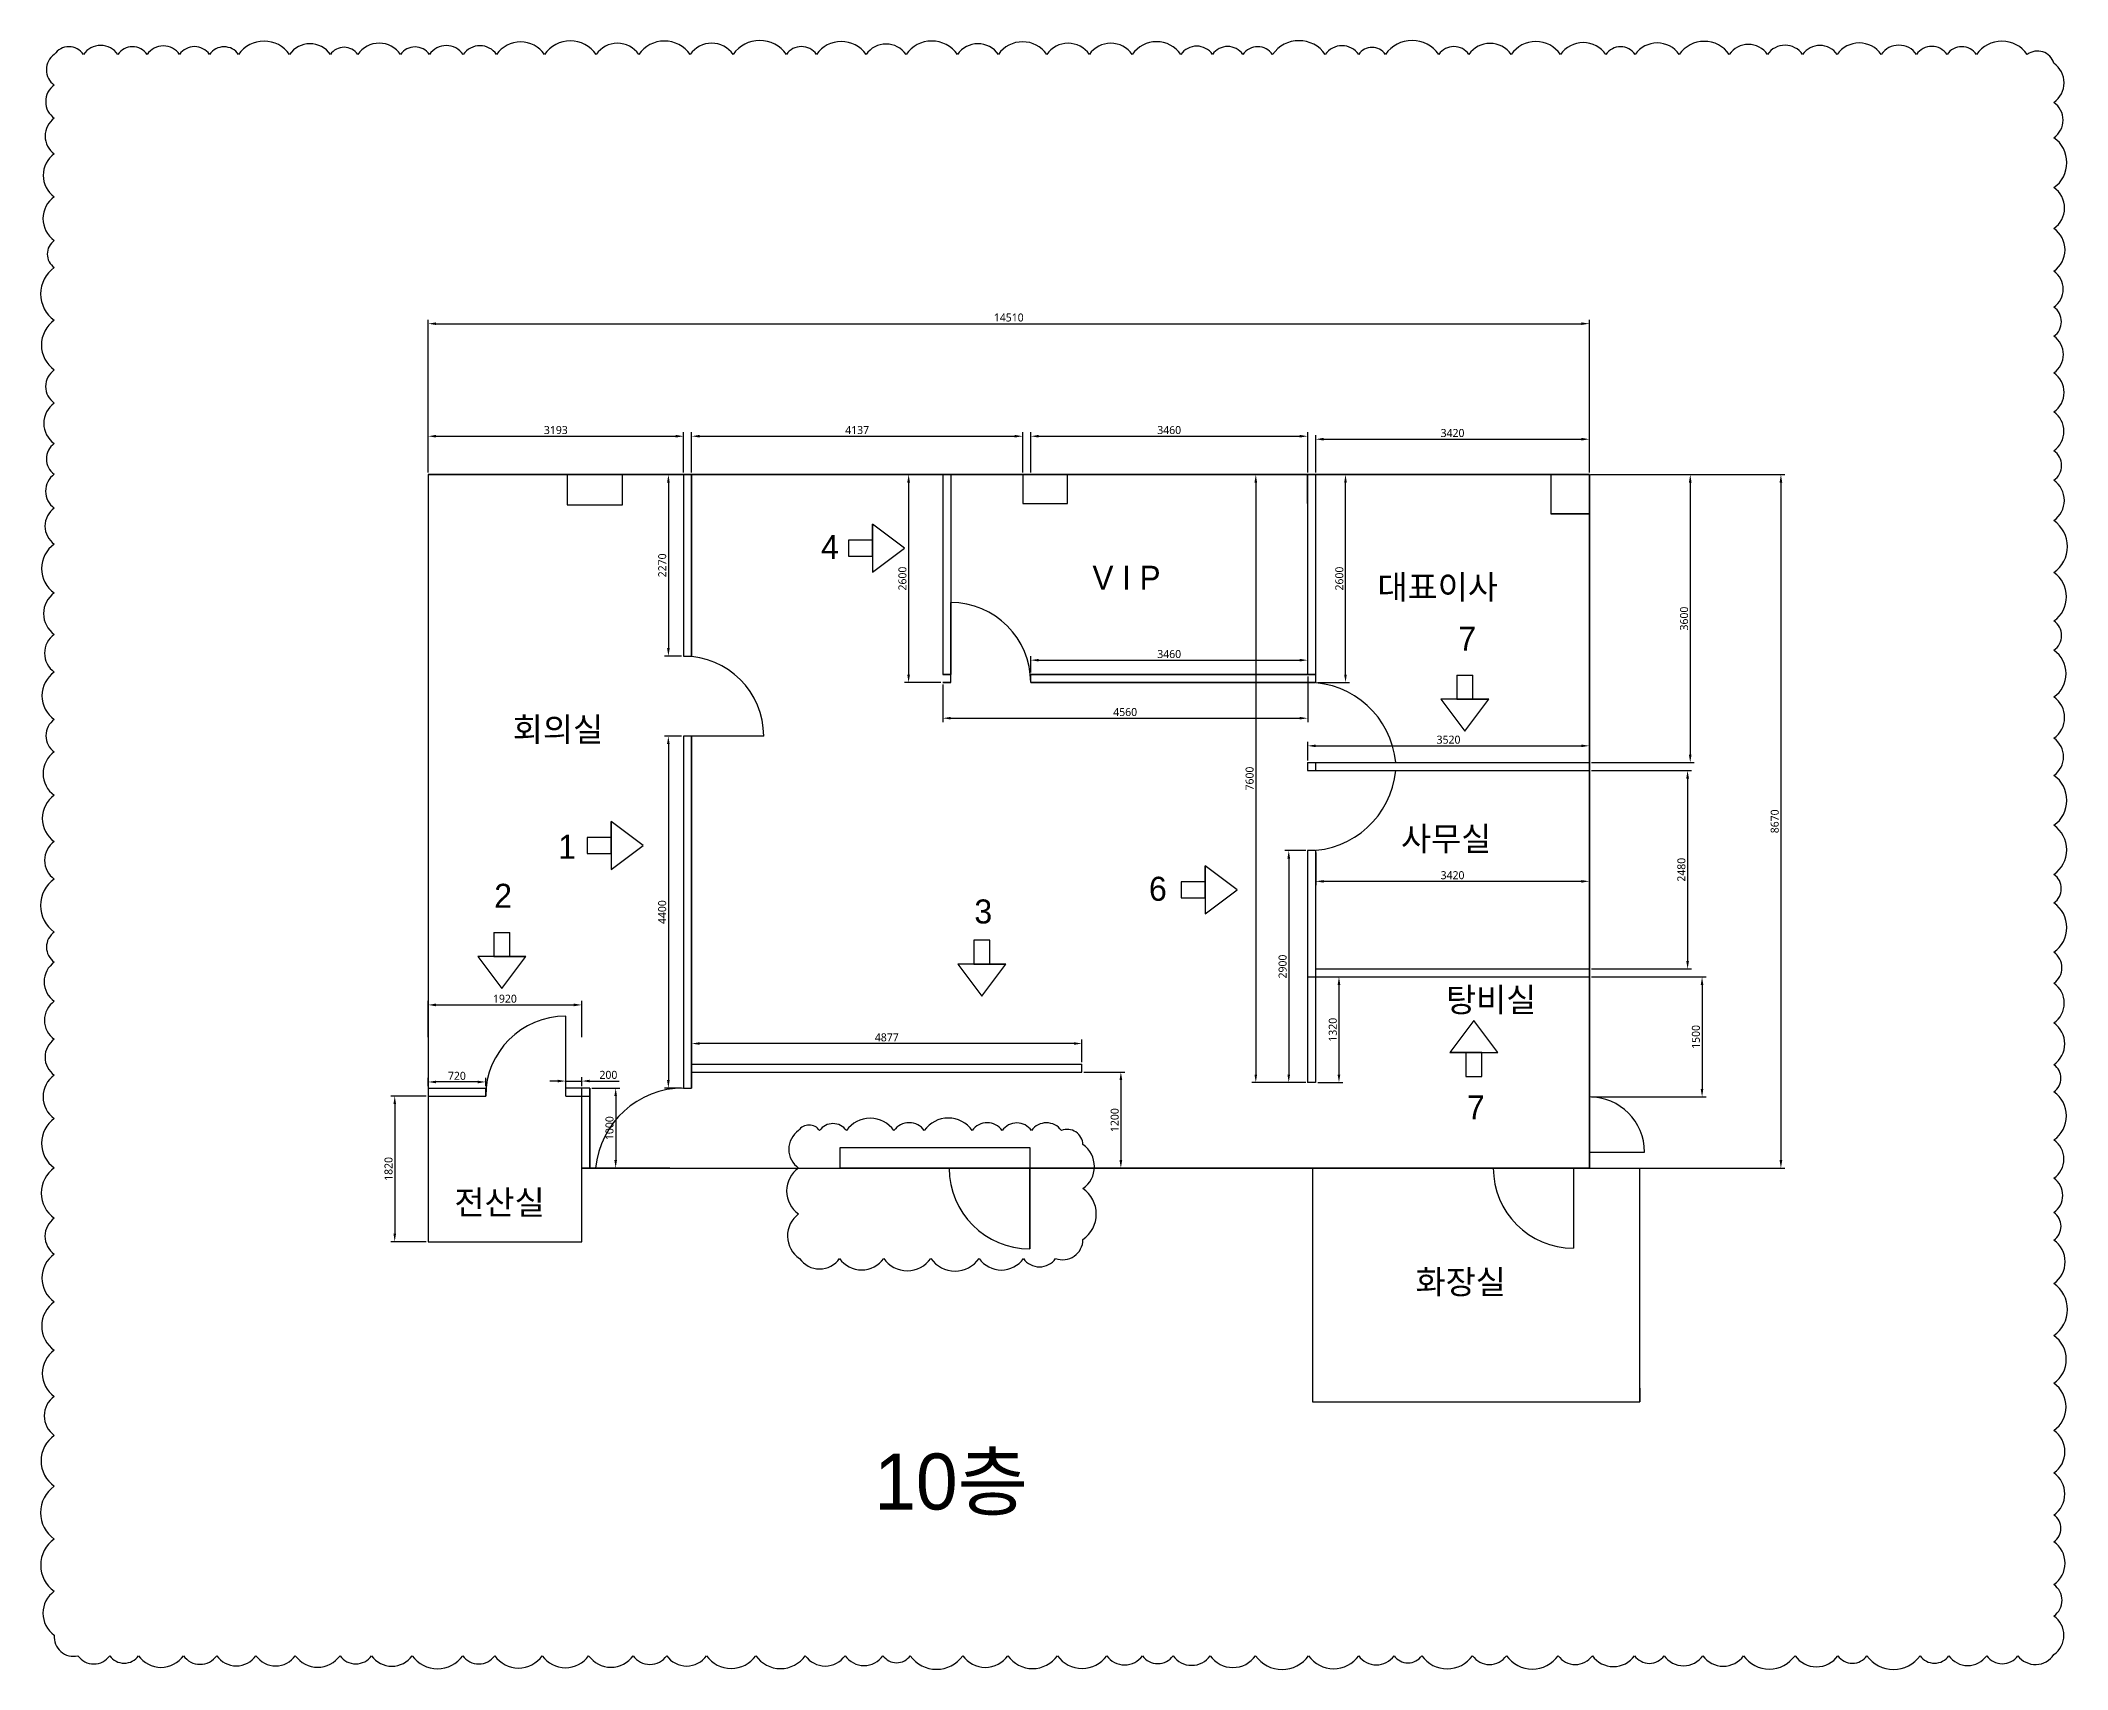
# Model space of a CAD drawing. Header units: millimetres. Extents: x -130754 to 540453, y -575484 to 640875.
# Drawn here: x 515128 to 540453, y -334652 to -314288 of the extents above; entities that cross this region are included whole.
import ezdxf

# ---------------------------------------------------------------- set-up
doc = ezdxf.new("R2010")
doc.units = ezdxf.units.MM
doc.header["$LTSCALE"] = 200
doc.layers.add('e-wire', color=4, linetype='Continuous')
doc.styles.add('굵은굴림체', font='')
doc.styles.add('맑은고딕', font='malgun.ttf')
doc.styles.get('굵은굴림체').set_extended_font_data('TaeGulim')
doc.dimstyles.new('ISO-25', dxfattribs={"dimscale": 40, "dimtxt": 2.5, "dimasz": 2.5, "dimexe": 1.25, "dimexo": 0.625, "dimtad": 1, "dimdec": 0, "dimtxsty": '맑은고딕', "dimcen": 2.5, "dimclrd": 6, "dimclre": 3, "dimadec": 0, "dimazin": 0, "dimtfac": 1, "dimtdec": 0, "dimtmove": 0, "dimatfit": 3, "dimfxl": 1, "dimarcsym": 0})

# ---------------------------------------------------------------- blocks, each defined once
blk = doc.blocks.new('*D553')
at = {"layer": 'DefPoints', "color": 0, "transparency": 16777216}
for p in [(527400, -319235), (523263, -319714), (527400, -319714)]:
    blk.add_point(p, dxfattribs=at)
at = {"layer": 'e-wire', "color": 3, "lineweight": -2, "transparency": 16777216}
for p, q in [((523263, -319689), (523263, -319185)), ((527400, -319689), (527400, -319185))]:
    blk.add_line(p, q, dxfattribs=at)
at = {"layer": 'e-wire', "color": 6, "lineweight": -2, "transparency": 16777216}
blk.add_line((523363, -319235), (527300, -319235), dxfattribs=at)
at = {"layer": 'e-wire', "color": 6, "transparency": 16777216}
for points in [[(523363, -319218), (523363, -319251), (523263, -319235)], [(527300, -319218), (527300, -319251), (527400, -319235)]]:
    blk.add_solid(points, dxfattribs=at)
at = {"layer": 'e-wire', "color": 0, "transparency": 16777216, "insert": (525331, -319158), "char_height": 100, "attachment_point": 5, "style": '맑은고딕'}
blk.add_mtext('4137', dxfattribs=at)
blk = doc.blocks.new('*D554')
at = {"layer": 'DefPoints', "color": 0, "transparency": 16777216}
for p in [(523163, -319235), (519970, -319714), (523163, -319714)]:
    blk.add_point(p, dxfattribs=at)
at = {"layer": 'e-wire', "color": 3, "lineweight": -2, "transparency": 16777216}
for p, q in [((519970, -319689), (519970, -319185)), ((523163, -319689), (523163, -319185))]:
    blk.add_line(p, q, dxfattribs=at)
at = {"layer": 'e-wire', "color": 6, "lineweight": -2, "transparency": 16777216}
blk.add_line((520070, -319235), (523063, -319235), dxfattribs=at)
at = {"layer": 'e-wire', "color": 6, "transparency": 16777216}
for points in [[(520070, -319218), (520070, -319251), (519970, -319235)], [(523063, -319218), (523063, -319251), (523163, -319235)]]:
    blk.add_solid(points, dxfattribs=at)
at = {"layer": 'e-wire', "color": 0, "transparency": 16777216, "insert": (521566, -319158), "char_height": 100, "attachment_point": 5, "style": '맑은고딕'}
blk.add_mtext('3193', dxfattribs=at)
blk = doc.blocks.new('*D555')
at = {"layer": 'DefPoints', "color": 0, "transparency": 16777216}
for p in [(530960, -319235), (527500, -319714), (530960, -319714)]:
    blk.add_point(p, dxfattribs=at)
at = {"layer": 'e-wire', "color": 3, "lineweight": -2, "transparency": 16777216}
for p, q in [((527500, -319689), (527500, -319185)), ((530960, -319689), (530960, -319185))]:
    blk.add_line(p, q, dxfattribs=at)
at = {"layer": 'e-wire', "color": 6, "lineweight": -2, "transparency": 16777216}
blk.add_line((527600, -319235), (530860, -319235), dxfattribs=at)
at = {"layer": 'e-wire', "color": 6, "transparency": 16777216}
for points in [[(527600, -319218), (527600, -319251), (527500, -319235)], [(530860, -319218), (530860, -319251), (530960, -319235)]]:
    blk.add_solid(points, dxfattribs=at)
at = {"layer": 'e-wire', "color": 0, "transparency": 16777216, "insert": (529230, -319158), "char_height": 100, "attachment_point": 5, "style": '맑은고딕'}
blk.add_mtext('3460', dxfattribs=at)
blk = doc.blocks.new('*D556')
at = {"layer": 'DefPoints', "color": 0, "transparency": 16777216}
for p in [(534480, -319272), (531060, -319714), (534480, -319714)]:
    blk.add_point(p, dxfattribs=at)
at = {"layer": 'e-wire', "color": 3, "lineweight": -2, "transparency": 16777216}
for p, q in [((531060, -319689), (531060, -319222)), ((534480, -319689), (534480, -319222))]:
    blk.add_line(p, q, dxfattribs=at)
at = {"layer": 'e-wire', "color": 6, "lineweight": -2, "transparency": 16777216}
blk.add_line((531160, -319272), (534380, -319272), dxfattribs=at)
at = {"layer": 'e-wire', "color": 6, "transparency": 16777216}
for points in [[(531160, -319255), (531160, -319289), (531060, -319272)], [(534380, -319255), (534380, -319289), (534480, -319272)]]:
    blk.add_solid(points, dxfattribs=at)
at = {"layer": 'e-wire', "color": 0, "transparency": 16777216, "insert": (532770, -319195), "char_height": 100, "attachment_point": 5, "style": '맑은고딕'}
blk.add_mtext('3420', dxfattribs=at)
blk = doc.blocks.new('*D557')
at = {"layer": 'DefPoints', "color": 0, "transparency": 16777216}
for p in [(534480, -319714), (534480, -323314), (535740, -323314)]:
    blk.add_point(p, dxfattribs=at)
at = {"layer": 'e-wire', "color": 3, "lineweight": -2, "transparency": 16777216}
for p, q in [((534505, -319714), (535790, -319714)), ((534505, -323314), (535790, -323314))]:
    blk.add_line(p, q, dxfattribs=at)
at = {"layer": 'e-wire', "color": 6, "lineweight": -2, "transparency": 16777216}
blk.add_line((535740, -319814), (535740, -323214), dxfattribs=at)
at = {"layer": 'e-wire', "color": 6, "transparency": 16777216}
for points in [[(535723, -319814), (535757, -319814), (535740, -319714)], [(535723, -323214), (535757, -323214), (535740, -323314)]]:
    blk.add_solid(points, dxfattribs=at)
at = {"layer": 'e-wire', "color": 0, "transparency": 16777216, "insert": (535663, -321514), "char_height": 100, "attachment_point": 5, "rotation": 90, "style": '맑은고딕'}
blk.add_mtext('3600', dxfattribs=at)
blk = doc.blocks.new('*D558')
at = {"layer": 'DefPoints', "color": 0, "transparency": 16777216}
for p in [(534480, -323414), (534480, -325894), (535707, -325894)]:
    blk.add_point(p, dxfattribs=at)
at = {"layer": 'e-wire', "color": 3, "lineweight": -2, "transparency": 16777216}
for p, q in [((534505, -323414), (535757, -323414)), ((534505, -325894), (535757, -325894))]:
    blk.add_line(p, q, dxfattribs=at)
at = {"layer": 'e-wire', "color": 6, "lineweight": -2, "transparency": 16777216}
blk.add_line((535707, -323514), (535707, -325794), dxfattribs=at)
at = {"layer": 'e-wire', "color": 6, "transparency": 16777216}
for points in [[(535690, -323514), (535724, -323514), (535707, -323414)], [(535690, -325794), (535724, -325794), (535707, -325894)]]:
    blk.add_solid(points, dxfattribs=at)
at = {"layer": 'e-wire', "color": 0, "transparency": 16777216, "insert": (535630, -324654), "char_height": 100, "attachment_point": 5, "rotation": 90, "style": '맑은고딕'}
blk.add_mtext('2480', dxfattribs=at)
blk = doc.blocks.new('*D559')
at = {"layer": 'DefPoints', "color": 0, "transparency": 16777216}
for p in [(534480, -317828), (519970, -319714), (534480, -319714)]:
    blk.add_point(p, dxfattribs=at)
at = {"layer": 'e-wire', "color": 3, "lineweight": -2, "transparency": 16777216}
for p, q in [((519970, -319689), (519970, -317778)), ((534480, -319689), (534480, -317778))]:
    blk.add_line(p, q, dxfattribs=at)
at = {"layer": 'e-wire', "color": 6, "lineweight": -2, "transparency": 16777216}
blk.add_line((520070, -317828), (534380, -317828), dxfattribs=at)
at = {"layer": 'e-wire', "color": 6, "transparency": 16777216}
for points in [[(520070, -317811), (520070, -317844), (519970, -317828)], [(534380, -317811), (534380, -317844), (534480, -317828)]]:
    blk.add_solid(points, dxfattribs=at)
at = {"layer": 'e-wire', "color": 0, "transparency": 16777216, "insert": (527225, -317751), "char_height": 100, "attachment_point": 5, "style": '맑은고딕'}
blk.add_mtext('14510', dxfattribs=at)
blk = doc.blocks.new('*D560')
at = {"layer": 'DefPoints', "color": 0, "transparency": 16777216}
for p in [(534470, -319714), (534480, -328384), (536873, -328384)]:
    blk.add_point(p, dxfattribs=at)
at = {"layer": 'e-wire', "color": 3, "lineweight": -2, "transparency": 16777216}
for p, q in [((534495, -319714), (536923, -319714)), ((534505, -328384), (536923, -328384))]:
    blk.add_line(p, q, dxfattribs=at)
at = {"layer": 'e-wire', "color": 6, "lineweight": -2, "transparency": 16777216}
blk.add_line((536873, -319814), (536873, -328284), dxfattribs=at)
at = {"layer": 'e-wire', "color": 6, "transparency": 16777216}
for points in [[(536856, -319814), (536890, -319814), (536873, -319714)], [(536856, -328284), (536890, -328284), (536873, -328384)]]:
    blk.add_solid(points, dxfattribs=at)
at = {"layer": 'e-wire', "color": 0, "transparency": 16777216, "insert": (536796, -324049), "char_height": 100, "attachment_point": 5, "rotation": 90, "style": '맑은고딕'}
blk.add_mtext('8670', dxfattribs=at)
blk = doc.blocks.new('*D568')
at = {"layer": 'DefPoints', "color": 0, "transparency": 16777216}
for p in [(526400, -319714), (525974, -322314), (526400, -322314)]:
    blk.add_point(p, dxfattribs=at)
at = {"layer": 'e-wire', "color": 3, "lineweight": -2, "transparency": 16777216}
for p, q in [((526375, -319714), (525924, -319714)), ((526375, -322314), (525924, -322314))]:
    blk.add_line(p, q, dxfattribs=at)
at = {"layer": 'e-wire', "color": 6, "lineweight": -2, "transparency": 16777216}
blk.add_line((525974, -319814), (525974, -322214), dxfattribs=at)
at = {"layer": 'e-wire', "color": 6, "transparency": 16777216}
for points in [[(525957, -319814), (525991, -319814), (525974, -319714)], [(525957, -322214), (525991, -322214), (525974, -322314)]]:
    blk.add_solid(points, dxfattribs=at)
at = {"layer": 'e-wire', "color": 0, "transparency": 16777216, "insert": (525897, -321014), "char_height": 100, "attachment_point": 5, "rotation": 90, "style": '맑은고딕'}
blk.add_mtext('2600', dxfattribs=at)
blk = doc.blocks.new('*D569')
at = {"layer": 'DefPoints', "color": 0, "transparency": 16777216}
for p in [(526400, -322314), (530960, -322214), (530960, -322760)]:
    blk.add_point(p, dxfattribs=at)
at = {"layer": 'e-wire', "color": 3, "lineweight": -2, "transparency": 16777216}
for p, q in [((526400, -322339), (526400, -322810)), ((530960, -322239), (530960, -322810))]:
    blk.add_line(p, q, dxfattribs=at)
at = {"layer": 'e-wire', "color": 6, "lineweight": -2, "transparency": 16777216}
blk.add_line((526500, -322760), (530860, -322760), dxfattribs=at)
at = {"layer": 'e-wire', "color": 6, "transparency": 16777216}
for points in [[(526500, -322743), (526500, -322776), (526400, -322760)], [(530860, -322743), (530860, -322776), (530960, -322760)]]:
    blk.add_solid(points, dxfattribs=at)
at = {"layer": 'e-wire', "color": 0, "transparency": 16777216, "insert": (528680, -322683), "char_height": 100, "attachment_point": 5, "style": '맑은고딕'}
blk.add_mtext('4560', dxfattribs=at)
blk = doc.blocks.new('*D570')
at = {"layer": 'DefPoints', "color": 0, "transparency": 16777216}
for p in [(530960, -319714), (530312, -327314), (530960, -327314)]:
    blk.add_point(p, dxfattribs=at)
at = {"layer": 'e-wire', "color": 3, "lineweight": -2, "transparency": 16777216}
for p, q in [((530935, -319714), (530262, -319714)), ((530935, -327314), (530262, -327314))]:
    blk.add_line(p, q, dxfattribs=at)
at = {"layer": 'e-wire', "color": 6, "lineweight": -2, "transparency": 16777216}
blk.add_line((530312, -319814), (530312, -327214), dxfattribs=at)
at = {"layer": 'e-wire', "color": 6, "transparency": 16777216}
for points in [[(530295, -319814), (530328, -319814), (530312, -319714)], [(530295, -327214), (530328, -327214), (530312, -327314)]]:
    blk.add_solid(points, dxfattribs=at)
at = {"layer": 'e-wire', "color": 0, "transparency": 16777216, "insert": (530235, -323514), "char_height": 100, "attachment_point": 5, "rotation": 90, "style": '맑은고딕'}
blk.add_mtext('7600', dxfattribs=at)
blk = doc.blocks.new('*D571')
at = {"layer": 'DefPoints', "color": 0, "transparency": 16777216}
for p in [(534480, -323414), (531060, -324414), (534480, -324799)]:
    blk.add_point(p, dxfattribs=at)
at = {"layer": 'e-wire', "color": 3, "lineweight": -2, "transparency": 16777216}
for p, q in [((534480, -323439), (534480, -324849)), ((531060, -324439), (531060, -324849))]:
    blk.add_line(p, q, dxfattribs=at)
at = {"layer": 'e-wire', "color": 6, "lineweight": -2, "transparency": 16777216}
blk.add_line((531160, -324799), (534380, -324799), dxfattribs=at)
at = {"layer": 'e-wire', "color": 6, "transparency": 16777216}
for points in [[(531160, -324783), (531160, -324816), (531060, -324799)], [(534380, -324783), (534380, -324816), (534480, -324799)]]:
    blk.add_solid(points, dxfattribs=at)
at = {"layer": 'e-wire', "color": 0, "transparency": 16777216, "insert": (532770, -324723), "char_height": 100, "attachment_point": 5, "style": '맑은고딕'}
blk.add_mtext('3420', dxfattribs=at)
blk = doc.blocks.new('*D572')
at = {"layer": 'DefPoints', "color": 0, "transparency": 16777216}
for p in [(521890, -326344), (519970, -326774), (521890, -326774)]:
    blk.add_point(p, dxfattribs=at)
at = {"layer": 'e-wire', "color": 3, "lineweight": -2, "transparency": 16777216}
for p, q in [((519970, -326749), (519970, -326294)), ((521890, -326749), (521890, -326294))]:
    blk.add_line(p, q, dxfattribs=at)
at = {"layer": 'e-wire', "color": 6, "lineweight": -2, "transparency": 16777216}
blk.add_line((520070, -326344), (521790, -326344), dxfattribs=at)
at = {"layer": 'e-wire', "color": 6, "transparency": 16777216}
for points in [[(520070, -326327), (520070, -326361), (519970, -326344)], [(521790, -326327), (521790, -326361), (521890, -326344)]]:
    blk.add_solid(points, dxfattribs=at)
at = {"layer": 'e-wire', "color": 0, "transparency": 16777216, "insert": (520930, -326267), "char_height": 100, "attachment_point": 5, "style": '맑은고딕'}
blk.add_mtext('1920', dxfattribs=at)
blk = doc.blocks.new('*D600')
at = {"layer": 'DefPoints', "color": 0, "transparency": 16777216}
for p in [(528140, -327184), (528185, -328384), (528626, -328384)]:
    blk.add_point(p, dxfattribs=at)
at = {"layer": 'e-wire', "color": 3, "lineweight": -2, "transparency": 16777216}
for p, q in [((528165, -327184), (528676, -327184)), ((528210, -328384), (528676, -328384))]:
    blk.add_line(p, q, dxfattribs=at)
at = {"layer": 'e-wire', "color": 6, "lineweight": -2, "transparency": 16777216}
blk.add_line((528626, -327284), (528626, -328284), dxfattribs=at)
at = {"layer": 'e-wire', "color": 6, "transparency": 16777216}
for points in [[(528609, -327284), (528643, -327284), (528626, -327184)], [(528609, -328284), (528643, -328284), (528626, -328384)]]:
    blk.add_solid(points, dxfattribs=at)
at = {"layer": 'e-wire', "color": 0, "transparency": 16777216, "insert": (528549, -327784), "char_height": 100, "attachment_point": 5, "rotation": 90, "style": '맑은고딕'}
blk.add_mtext('1200', dxfattribs=at)
blk = doc.blocks.new('*D601')
at = {"layer": 'DefPoints', "color": 0, "transparency": 16777216}
for p in [(519970, -327484), (519553, -329304), (519970, -329304)]:
    blk.add_point(p, dxfattribs=at)
at = {"layer": 'e-wire', "color": 3, "lineweight": -2, "transparency": 16777216}
for p, q in [((519945, -327484), (519503, -327484)), ((519945, -329304), (519503, -329304))]:
    blk.add_line(p, q, dxfattribs=at)
at = {"layer": 'e-wire', "color": 6, "lineweight": -2, "transparency": 16777216}
blk.add_line((519553, -327584), (519553, -329204), dxfattribs=at)
at = {"layer": 'e-wire', "color": 6, "transparency": 16777216}
for points in [[(519537, -327584), (519570, -327584), (519553, -327484)], [(519537, -329204), (519570, -329204), (519553, -329304)]]:
    blk.add_solid(points, dxfattribs=at)
at = {"layer": 'e-wire', "color": 0, "transparency": 16777216, "insert": (519476, -328394), "char_height": 100, "attachment_point": 5, "rotation": 90, "style": '맑은고딕'}
blk.add_mtext('1820', dxfattribs=at)
blk = doc.blocks.new('*D603')
at = {"layer": 'DefPoints', "color": 0, "transparency": 16777216}
for p in [(534480, -325994), (534480, -327494), (535888, -327494)]:
    blk.add_point(p, dxfattribs=at)
at = {"layer": 'e-wire', "color": 3, "lineweight": -2, "transparency": 16777216}
for p, q in [((534505, -325994), (535938, -325994)), ((534505, -327494), (535938, -327494))]:
    blk.add_line(p, q, dxfattribs=at)
at = {"layer": 'e-wire', "color": 6, "lineweight": -2, "transparency": 16777216}
blk.add_line((535888, -326094), (535888, -327394), dxfattribs=at)
at = {"layer": 'e-wire', "color": 6, "transparency": 16777216}
for points in [[(535871, -326094), (535904, -326094), (535888, -325994)], [(535871, -327394), (535904, -327394), (535888, -327494)]]:
    blk.add_solid(points, dxfattribs=at)
at = {"layer": 'e-wire', "color": 0, "transparency": 16777216, "insert": (535811, -326744), "char_height": 100, "attachment_point": 5, "rotation": 90, "style": '맑은고딕'}
blk.add_mtext('1500', dxfattribs=at)
blk = doc.blocks.new('*D605')
at = {"layer": 'DefPoints', "color": 0, "transparency": 16777216}
for p in [(523263, -326827), (523263, -327084), (528140, -327084)]:
    blk.add_point(p, dxfattribs=at)
at = {"layer": 'e-wire', "color": 3, "lineweight": -2, "transparency": 16777216}
for p, q in [((523263, -327059), (523263, -326777)), ((528140, -327059), (528140, -326777))]:
    blk.add_line(p, q, dxfattribs=at)
at = {"layer": 'e-wire', "color": 6, "lineweight": -2, "transparency": 16777216}
blk.add_line((528040, -326827), (523363, -326827), dxfattribs=at)
at = {"layer": 'e-wire', "color": 6, "transparency": 16777216}
for points in [[(523363, -326810), (523363, -326843), (523263, -326827)], [(528040, -326810), (528040, -326843), (528140, -326827)]]:
    blk.add_solid(points, dxfattribs=at)
at = {"layer": 'e-wire', "color": 0, "transparency": 16777216, "insert": (525701, -326750), "char_height": 100, "attachment_point": 5, "style": '맑은고딕'}
blk.add_mtext('4877', dxfattribs=at)
blk = doc.blocks.new('*D606')
at = {"layer": 'DefPoints', "color": 0, "transparency": 16777216}
for p in [(523163, -322984), (522972, -327384), (523163, -327384)]:
    blk.add_point(p, dxfattribs=at)
at = {"layer": 'e-wire', "color": 3, "lineweight": -2, "transparency": 16777216}
for p, q in [((523138, -322984), (522922, -322984)), ((523138, -327384), (522922, -327384))]:
    blk.add_line(p, q, dxfattribs=at)
at = {"layer": 'e-wire', "color": 6, "lineweight": -2, "transparency": 16777216}
blk.add_line((522972, -323084), (522972, -327284), dxfattribs=at)
at = {"layer": 'e-wire', "color": 6, "transparency": 16777216}
for points in [[(522955, -323084), (522989, -323084), (522972, -322984)], [(522955, -327284), (522989, -327284), (522972, -327384)]]:
    blk.add_solid(points, dxfattribs=at)
at = {"layer": 'e-wire', "color": 0, "transparency": 16777216, "insert": (522895, -325184), "char_height": 100, "attachment_point": 5, "rotation": 90, "style": '맑은고딕'}
blk.add_mtext('4400', dxfattribs=at)
blk = doc.blocks.new('*D607')
at = {"layer": 'DefPoints', "color": 0, "transparency": 16777216}
for p in [(523163, -319714), (522973, -321984), (523163, -321984)]:
    blk.add_point(p, dxfattribs=at)
at = {"layer": 'e-wire', "color": 3, "lineweight": -2, "transparency": 16777216}
for p, q in [((523138, -319714), (522923, -319714)), ((523138, -321984), (522923, -321984))]:
    blk.add_line(p, q, dxfattribs=at)
at = {"layer": 'e-wire', "color": 6, "lineweight": -2, "transparency": 16777216}
blk.add_line((522973, -319814), (522973, -321884), dxfattribs=at)
at = {"layer": 'e-wire', "color": 6, "transparency": 16777216}
for points in [[(522956, -319814), (522989, -319814), (522973, -319714)], [(522956, -321884), (522989, -321884), (522973, -321984)]]:
    blk.add_solid(points, dxfattribs=at)
at = {"layer": 'e-wire', "color": 0, "transparency": 16777216, "insert": (522896, -320849), "char_height": 100, "attachment_point": 5, "rotation": 90, "style": '맑은고딕'}
blk.add_mtext('2270', dxfattribs=at)
blk = doc.blocks.new('*D608')
at = {"layer": 'DefPoints', "color": 0, "transparency": 16777216}
for p in [(530960, -322034), (527500, -322214), (530960, -322214)]:
    blk.add_point(p, dxfattribs=at)
at = {"layer": 'e-wire', "color": 3, "lineweight": -2, "transparency": 16777216}
for p, q in [((527500, -322189), (527500, -321984)), ((530960, -322189), (530960, -321984))]:
    blk.add_line(p, q, dxfattribs=at)
at = {"layer": 'e-wire', "color": 6, "lineweight": -2, "transparency": 16777216}
blk.add_line((527600, -322034), (530860, -322034), dxfattribs=at)
at = {"layer": 'e-wire', "color": 6, "transparency": 16777216}
for points in [[(527600, -322018), (527600, -322051), (527500, -322034)], [(530860, -322018), (530860, -322051), (530960, -322034)]]:
    blk.add_solid(points, dxfattribs=at)
at = {"layer": 'e-wire', "color": 0, "transparency": 16777216, "insert": (529230, -321958), "char_height": 100, "attachment_point": 5, "style": '맑은고딕'}
blk.add_mtext('3460', dxfattribs=at)
blk = doc.blocks.new('*D609')
at = {"layer": 'DefPoints', "color": 0, "transparency": 16777216}
for p in [(531060, -319714), (531433, -319714), (531060, -322314)]:
    blk.add_point(p, dxfattribs=at)
at = {"layer": 'e-wire', "color": 3, "lineweight": -2, "transparency": 16777216}
for p, q in [((531085, -319714), (531483, -319714)), ((531085, -322314), (531483, -322314))]:
    blk.add_line(p, q, dxfattribs=at)
at = {"layer": 'e-wire', "color": 6, "lineweight": -2, "transparency": 16777216}
blk.add_line((531433, -322214), (531433, -319814), dxfattribs=at)
at = {"layer": 'e-wire', "color": 6, "transparency": 16777216}
for points in [[(531416, -319814), (531449, -319814), (531433, -319714)], [(531416, -322214), (531449, -322214), (531433, -322314)]]:
    blk.add_solid(points, dxfattribs=at)
at = {"layer": 'e-wire', "color": 0, "transparency": 16777216, "insert": (531356, -321014), "char_height": 100, "attachment_point": 5, "rotation": 90, "style": '맑은고딕'}
blk.add_mtext('2600', dxfattribs=at)
blk = doc.blocks.new('*D610')
at = {"layer": 'DefPoints', "color": 0, "transparency": 16777216}
for p in [(534480, -323105), (530960, -323314), (534480, -323314)]:
    blk.add_point(p, dxfattribs=at)
at = {"layer": 'e-wire', "color": 3, "lineweight": -2, "transparency": 16777216}
for p, q in [((530960, -323289), (530960, -323055)), ((534480, -323289), (534480, -323055))]:
    blk.add_line(p, q, dxfattribs=at)
at = {"layer": 'e-wire', "color": 6, "lineweight": -2, "transparency": 16777216}
blk.add_line((531060, -323105), (534380, -323105), dxfattribs=at)
at = {"layer": 'e-wire', "color": 6, "transparency": 16777216}
for points in [[(531060, -323089), (531060, -323122), (530960, -323105)], [(534380, -323089), (534380, -323122), (534480, -323105)]]:
    blk.add_solid(points, dxfattribs=at)
at = {"layer": 'e-wire', "color": 0, "transparency": 16777216, "insert": (532720, -323029), "char_height": 100, "attachment_point": 5, "style": '맑은고딕'}
blk.add_mtext('3520', dxfattribs=at)
blk = doc.blocks.new('*D611')
at = {"layer": 'DefPoints', "color": 0, "transparency": 16777216}
for p in [(531060, -325994), (531060, -327314), (531351, -327314)]:
    blk.add_point(p, dxfattribs=at)
at = {"layer": 'e-wire', "color": 3, "lineweight": -2, "transparency": 16777216}
for p, q in [((531085, -325994), (531401, -325994)), ((531085, -327314), (531401, -327314))]:
    blk.add_line(p, q, dxfattribs=at)
at = {"layer": 'e-wire', "color": 6, "lineweight": -2, "transparency": 16777216}
blk.add_line((531351, -326094), (531351, -327214), dxfattribs=at)
at = {"layer": 'e-wire', "color": 6, "transparency": 16777216}
for points in [[(531334, -326094), (531368, -326094), (531351, -325994)], [(531334, -327214), (531368, -327214), (531351, -327314)]]:
    blk.add_solid(points, dxfattribs=at)
at = {"layer": 'e-wire', "color": 0, "transparency": 16777216, "insert": (531274, -326654), "char_height": 100, "attachment_point": 5, "rotation": 90, "style": '맑은고딕'}
blk.add_mtext('1320', dxfattribs=at)
blk = doc.blocks.new('*D612')
at = {"layer": 'DefPoints', "color": 0, "transparency": 16777216}
for p in [(530960, -324414), (530724, -327314), (530960, -327314)]:
    blk.add_point(p, dxfattribs=at)
at = {"layer": 'e-wire', "color": 3, "lineweight": -2, "transparency": 16777216}
for p, q in [((530935, -324414), (530674, -324414)), ((530935, -327314), (530674, -327314))]:
    blk.add_line(p, q, dxfattribs=at)
at = {"layer": 'e-wire', "color": 6, "lineweight": -2, "transparency": 16777216}
blk.add_line((530724, -324514), (530724, -327214), dxfattribs=at)
at = {"layer": 'e-wire', "color": 6, "transparency": 16777216}
for points in [[(530707, -324514), (530740, -324514), (530724, -324414)], [(530707, -327214), (530740, -327214), (530724, -327314)]]:
    blk.add_solid(points, dxfattribs=at)
at = {"layer": 'e-wire', "color": 0, "transparency": 16777216, "insert": (530647, -325864), "char_height": 100, "attachment_point": 5, "rotation": 90, "style": '맑은고딕'}
blk.add_mtext('2900', dxfattribs=at)
blk = doc.blocks.new('*D613')
at = {"layer": 'DefPoints', "color": 0, "transparency": 16777216}
for p in [(521990, -327384), (521990, -328384), (522314, -328384)]:
    blk.add_point(p, dxfattribs=at)
at = {"layer": 'e-wire', "color": 3, "lineweight": -2, "transparency": 16777216}
for p, q in [((522015, -327384), (522364, -327384)), ((522015, -328384), (522364, -328384))]:
    blk.add_line(p, q, dxfattribs=at)
at = {"layer": 'e-wire', "color": 6, "lineweight": -2, "transparency": 16777216}
blk.add_line((522314, -327484), (522314, -328284), dxfattribs=at)
at = {"layer": 'e-wire', "color": 6, "transparency": 16777216}
for points in [[(522297, -327484), (522330, -327484), (522314, -327384)], [(522297, -328284), (522330, -328284), (522314, -328384)]]:
    blk.add_solid(points, dxfattribs=at)
at = {"layer": 'e-wire', "color": 0, "transparency": 16777216, "insert": (522237, -327884), "char_height": 100, "attachment_point": 5, "rotation": 90, "style": '맑은고딕'}
blk.add_mtext('1000', dxfattribs=at)
blk = doc.blocks.new('*D614')
at = {"layer": 'DefPoints', "color": 0, "transparency": 16777216}
for p in [(521690, -327384), (521890, -327296), (521890, -327384)]:
    blk.add_point(p, dxfattribs=at)
at = {"layer": 'e-wire', "color": 6, "lineweight": -2, "transparency": 16777216}
for p, q in [((521590, -327296), (521490, -327296)), ((521690, -327296), (521890, -327296)), ((521990, -327296), (522356, -327296))]:
    blk.add_line(p, q, dxfattribs=at)
at = {"layer": 'e-wire', "color": 3, "lineweight": -2, "transparency": 16777216}
for p, q in [((521690, -327359), (521690, -327246)), ((521890, -327359), (521890, -327246))]:
    blk.add_line(p, q, dxfattribs=at)
at = {"layer": 'e-wire', "color": 6, "transparency": 16777216}
for points in [[(521590, -327279), (521590, -327312), (521690, -327296)], [(521990, -327279), (521990, -327312), (521890, -327296)]]:
    blk.add_solid(points, dxfattribs=at)
at = {"layer": 'e-wire', "color": 0, "transparency": 16777216, "insert": (522223, -327219), "char_height": 100, "attachment_point": 5, "style": '맑은고딕'}
blk.add_mtext('200', dxfattribs=at)
blk = doc.blocks.new('*D615')
at = {"layer": 'DefPoints', "color": 0, "transparency": 16777216}
for p in [(519970, -327307), (519970, -327383), (520690, -327383)]:
    blk.add_point(p, dxfattribs=at)
at = {"layer": 'e-wire', "color": 3, "lineweight": -2, "transparency": 16777216}
for p, q in [((519970, -327358), (519970, -327257)), ((520690, -327358), (520690, -327257))]:
    blk.add_line(p, q, dxfattribs=at)
at = {"layer": 'e-wire', "color": 6, "lineweight": -2, "transparency": 16777216}
blk.add_line((520590, -327307), (520070, -327307), dxfattribs=at)
at = {"layer": 'e-wire', "color": 6, "transparency": 16777216}
for points in [[(520070, -327291), (520070, -327324), (519970, -327307)], [(520590, -327291), (520590, -327324), (520690, -327307)]]:
    blk.add_solid(points, dxfattribs=at)
at = {"layer": 'e-wire', "color": 0, "transparency": 16777216, "insert": (520330, -327231), "char_height": 100, "attachment_point": 5, "style": '맑은고딕'}
blk.add_mtext('720', dxfattribs=at)

msp = doc.modelspace()

# ---------------------------------------------------------------- linework, layer by layer
at = {"layer": 'e-wire'}
for p, q in [((534109.6, -319714), (519969.6, -319714)), ((519969.6, -319714), (534469.6, -319714)), ((519969.6, -319714), (519969.6, -328384)), ((519969.6, -319714), (521709.6, -319714)), ((521709.6, -319714), (521709.6, -320094)), ((521709.6, -319714), (527399.6, -319714)), ((522399.6, -320094), (522399.6, -319714)), ((523162.9, -319714), (523162.9, -321984)), ((523162.9, -319714), (523162.9, -321984)), ((523262.9, -319714), (523262.9, -321989.1)), ((523262.9, -319714), (523262.9, -321989.1)), ((523262.9, -321989.1), (523262.9, -319714)), ((526399.6, -319714), (526399.6, -322214)), ((526499.6, -319714), (526499.6, -322214)), ((527399.6, -319714), (527399.6, -320074)), ((527959.6, -320074), (527959.6, -319714)), ((527959.6, -319714), (533999.6, -319714)), ((530959.6, -320074), (530959.6, -319714)), ((530959.6, -319714), (530959.6, -322214)), ((530959.6, -319714), (530959.6, -322214)), ((531059.6, -319714), (531059.6, -322314)), ((531059.6, -319714), (531059.6, -322314)), ((531059.6, -319714), (531059.6, -322314)), ((531059.6, -319714), (534479.6, -319714)), ((533999.6, -319714), (533999.6, -320204)), ((534479.6, -319714), (534479.6, -328384)), ((521709.6, -320094), (522399.6, -320094)), ((527399.6, -320074), (527959.6, -320074)), ((525523.6, -320532.3), (525523.6, -320332.3)), ((525523.6, -320332.3), (525523.6, -320932.3)), ((525923.6, -320632.3), (525523.6, -320332.3)), ((533999.6, -320204), (534479.6, -320204)), ((534479.6, -320204), (533999.6, -320204)), ((525223.6, -320532.3), (525223.6, -320732.3)), ((525523.6, -320532.3), (525223.6, -320532.3)), ((525523.6, -320732.3), (525523.6, -320532.3)), ((525223.6, -320732.3), (525523.6, -320732.3)), ((525523.6, -320932.3), (525923.6, -320632.3)), ((525523.6, -320732.3), (525523.6, -320932.3)), ((526499.6, -322314), (526499.6, -321314)), ((523162.9, -321984), (523262.9, -321984)), ((526399.6, -322214), (526499.6, -322214)), ((526499.6, -322214), (526399.6, -322214)), ((526399.6, -322314), (526499.6, -322314)), ((526499.6, -322314), (526399.6, -322314)), ((531059.6, -322214), (527499.6, -322214)), ((527499.6, -322214), (531059.6, -322214)), ((527499.6, -322314), (527499.6, -322214)), ((531059.6, -322314), (527499.6, -322314)), ((527499.6, -322314), (531059.6, -322314)), ((532824.7, -322221.9), (532824.7, -322521.9)), ((532824.7, -322221.9), (533024.7, -322221.9)), ((533024.7, -322521.9), (533024.7, -322221.9)), ((532824.7, -322521.9), (532624.7, -322521.9)), ((533224.7, -322521.9), (532624.7, -322521.9)), ((532624.7, -322521.9), (532924.7, -322921.9)), ((532824.7, -322521.9), (533024.7, -322521.9)), ((532924.7, -322921.9), (533224.7, -322521.9)), ((533024.7, -322521.9), (533224.7, -322521.9)), ((524162.9, -322984), (523162.9, -322984)), ((523162.9, -322984), (523162.9, -327384)), ((523162.9, -322984), (523162.9, -327384)), ((523262.9, -327384), (523262.9, -322984)), ((523262.9, -322984), (523262.9, -327384)), ((523262.9, -322984), (523262.9, -327384)), ((530959.6, -323314), (534479.6, -323314)), ((530959.6, -323314), (534479.6, -323314)), ((530959.6, -323314), (530959.6, -323414)), ((530959.6, -323314), (532059.6, -323314)), ((530959.6, -323314), (531959.6, -323314)), ((530959.6, -323314), (532059.6, -323314)), ((531059.6, -323314), (531059.6, -323414)), ((530959.6, -323414), (532059.6, -323414)), ((530966.6, -323414), (534479.6, -323414)), ((522258.8, -324250.3), (522258.8, -324050.3)), ((522258.8, -324050.3), (522258.8, -324650.3)), ((522658.8, -324350.3), (522258.8, -324050.3)), ((521958.8, -324250.3), (521958.8, -324450.3)), ((522258.8, -324250.3), (521958.8, -324250.3)), ((522258.8, -324450.3), (522258.8, -324250.3)), ((522258.8, -324650.3), (522658.8, -324350.3)), ((530959.6, -324414), (530959.6, -325614)), ((531059.6, -324414), (530959.6, -324414)), ((531059.6, -324414), (531059.6, -325514)), ((531059.6, -324414), (531059.6, -325514)), ((521958.8, -324450.3), (522258.8, -324450.3)), ((522258.8, -324450.3), (522258.8, -324650.3)), ((529677.6, -324805.2), (529677.6, -324605.2)), ((529677.6, -324605.2), (529677.6, -325205.2)), ((530077.6, -324905.2), (529677.6, -324605.2)), ((529377.6, -324805.2), (529377.6, -325005.2)), ((529677.6, -324805.2), (529377.6, -324805.2)), ((529677.6, -325005.2), (529677.6, -324805.2)), ((529677.6, -325205.2), (530077.6, -324905.2)), ((529377.6, -325005.2), (529677.6, -325005.2)), ((529677.6, -325005.2), (529677.6, -325205.2)), ((520790.5, -325440.1), (520790.5, -325740.1)), ((520790.5, -325440.1), (520990.5, -325440.1)), ((520990.5, -325740.1), (520990.5, -325440.1)), ((526987.5, -325536.2), (526787.5, -325536.2)), ((526787.5, -325536.2), (526787.5, -325836.2)), ((526987.5, -325836.2), (526987.5, -325536.2)), ((530959.6, -325514), (530959.6, -327314)), ((531059.6, -325514), (531059.6, -327314)), ((520790.5, -325740.1), (520590.5, -325740.1)), ((521190.5, -325740.1), (520590.5, -325740.1)), ((520590.5, -325740.1), (520890.5, -326140.1)), ((520790.5, -325740.1), (520990.5, -325740.1)), ((520890.5, -326140.1), (521190.5, -325740.1)), ((520990.5, -325740.1), (521190.5, -325740.1)), ((526787.5, -325836.2), (526587.5, -325836.2)), ((527187.5, -325836.2), (526587.5, -325836.2)), ((526587.5, -325836.2), (526887.5, -326236.2)), ((526787.5, -325836.2), (526987.5, -325836.2)), ((526887.5, -326236.2), (527187.5, -325836.2)), ((526987.5, -325836.2), (527187.5, -325836.2)), ((531059.6, -325894), (534479.6, -325894)), ((531059.6, -325894), (534479.6, -325894)), ((530959.6, -325994), (534479.6, -325994)), ((521689.6, -327484), (521689.6, -326484)), ((533035.5, -326537.8), (532735.5, -326937.8)), ((533335.5, -326937.8), (533035.5, -326537.8)), ((532935.5, -326937.8), (532735.5, -326937.8)), ((532735.5, -326937.8), (533335.5, -326937.8)), ((533135.5, -326937.8), (532935.5, -326937.8)), ((532935.5, -326937.8), (532935.5, -327237.8)), ((533135.5, -327237.8), (533135.5, -326937.8)), ((533135.5, -326937.8), (533335.5, -326937.8)), ((523262.9, -327084), (528139.6, -327084)), ((523262.9, -327184), (528139.6, -327184)), ((527489.6, -327184), (528139.6, -327184)), ((528139.6, -327184), (528139.6, -327084)), ((519969.6, -327384), (520689.6, -327384)), ((519969.6, -327384), (520689.6, -327384)), ((520689.6, -327484), (520689.6, -327384)), ((521989.6, -327384), (521689.6, -327384)), ((521889.6, -328484), (521889.6, -327384)), ((521989.6, -328384), (521989.6, -327384)), ((521989.6, -327484), (521989.6, -327384)), ((521989.6, -327384), (521989.6, -328384)), ((521989.6, -327384), (521989.6, -328384)), ((523162.3, -327284), (523162.9, -327284)), ((523162.3, -327384), (523262.9, -327384)), ((531059.6, -327314), (530959.6, -327314)), ((532935.5, -327237.8), (533135.5, -327237.8)), ((519969.6, -327484), (520689.6, -327484)), ((521689.6, -327484), (521989.6, -327484)), ((534479.6, -328384), (534479.6, -328184)), ((534479.6, -328184), (535169.6, -328184)), ((519969.6, -328384), (519969.6, -329304)), ((521889.6, -329304), (521889.6, -328384)), ((521889.6, -328384), (535109.6, -328384)), ((522989.6, -328384), (521889.6, -328384)), ((522989.6, -328384), (521889.6, -328384)), ((522989.6, -328384), (521989.6, -328384)), ((521989.6, -328384), (522280.5, -328384)), ((527489.6, -328384), (526479.6, -328384)), ((534479.6, -328384), (527489.6, -328384)), ((527489.6, -329394), (527489.6, -328384)), ((527489.6, -328384), (527489.6, -329394)), ((531019.6, -328384), (531019.6, -331304)), ((533859.6, -328384), (534479.6, -328384)), ((534479.6, -328384), (533859.6, -328384)), ((534479.6, -328384), (534279.6, -328384)), ((534279.6, -328384), (534279.6, -329384)), ((535109.6, -331304), (535109.6, -328384)), ((519969.6, -329304), (521889.6, -329304)), ((535109.6, -331134), (535109.6, -331304)), ((531019.6, -331304), (535109.6, -331304)), ((532959.6, -331304), (535109.6, -331304)), ((532959.6, -331304), (533959.6, -331304)), ((532959.6, -331304), (535109.6, -331304))]:
    msp.add_line(p, q, dxfattribs=at)
for points in [[(515299.9, -314461.3, 0.5205671), (515299.9, -314844.8, 0.5205671), (515299.9, -315259.6, 0.5205671), (515299.9, -315704.9, 0.5205671), (515299.9, -316241.9, 0.5205671), (515299.9, -316787, 0.5205671), (515299.9, -317126.9, 0.5205671), (515299.9, -317784.4, 0.5205671), (515299.9, -318405.3, 0.5205671), (515299.9, -318821.2, 0.5205671), (515299.9, -319327.3, 0.5205671), (515299.9, -319710.5, 0.5205671), (515299.9, -320133.4, 0.5205671), (515299.9, -320584.3, 0.5205671), (515299.9, -321194.2, 0.5205671), (515299.9, -321711.4, 0.5205671), (515299.9, -322182.8, 0.5205671), (515299.9, -322775.6, 0.5205671), (515299.9, -323182.1, 0.5205671), (515299.9, -323723.7, 0.5205671), (515299.9, -324301.2, 0.5205671), (515299.9, -324770.5, 0.5205671), (515299.9, -325432.6, 0.5205671), (515299.9, -325809.9, 0.5205671), (515299.9, -326298.2, 0.5205671), (515299.9, -326774, 0.5205671), (515299.9, -327221.3, 0.5205671), (515299.9, -327765, 0.5205671), (515299.9, -328381.5, 0.5205671), (515299.9, -329010, 0.5205671), (515299.9, -329460.6, 0.5205671), (515299.9, -330055.9, 0.5205671), (515299.9, -330661.7, 0.5205671), (515299.9, -331237.9, 0.5205671), (515299.9, -331725.1, 0.5205671), (515299.9, -332361.5, 0.5205671), (515299.9, -333021.7, 0.5205671), (515299.9, -333674.8, 0.5205671), (515299.9, -334221.9, 0.5205671), (515594.1, -334479.1, 0.5205671), (515992.1, -334479.1, 0.5205671), (516352.3, -334479.1, 0.5205671), (516913.1, -334479.1, 0.5205671), (517328.9, -334479.1, 0.5205671), (517818.4, -334479.1, 0.5205671), (518310.8, -334479.1, 0.5205671), (518869.3, -334479.1, 0.5205671), (519264, -334479.1, 0.5205671), (519771.3, -334479.1, 0.5205671), (520402.5, -334479.1, 0.5205671), (520802.6, -334479.1, 0.5205671), (521396, -334479.1, 0.5205671), (521976, -334479.1, 0.5205671), (522531.4, -334479.1, 0.5205671), (522951.5, -334479.1, 0.5205671), (523449.3, -334479.1, 0.5205671), (524063.7, -334479.1, 0.5205671), (524683.1, -334479.1, 0.5205671), (525181.2, -334479.1, 0.5205671), (525653.7, -334479.1, 0.5205671), (525995, -334479.1, 0.5205671), (526650.3, -334479.1, 0.5205671), (527213.9, -334479.1, 0.5205671), (527833.1, -334479.1, 0.5205671), (528449.7, -334479.1, 0.5205671), (528896.2, -334479.1, 0.5205671), (529277.7, -334479.1, 0.5205671), (529741.8, -334479.1, 0.5205671), (530309.3, -334479.1, 0.5205671), (530970.9, -334479.1, 0.5205671), (531597.4, -334479.1, 0.5205671), (532038.9, -334479.1, 0.5205671), (532386.9, -334479.1, 0.5205671), (533019.3, -334479.1, 0.5205671), (533443.4, -334479.1, 0.5205671), (534089.4, -334479.1, 0.5205671), (534516.8, -334479.1, 0.5205671), (535044.5, -334479.1, 0.5205671), (535414.5, -334479.1, 0.5205671), (535898.3, -334479.1, 0.5205671), (536406.1, -334479.1, 0.5205671), (537049.5, -334479.1, 0.5205671), (537585.1, -334479.1, 0.5205671), (537948.3, -334479.1, 0.5205671), (538612, -334479.1, 0.5205671), (538971.4, -334479.1, 0.5205671), (539444, -334479.1, 0.5205671), (539833.6, -334479.1, 0.5205671), (540283.7, -334465.6, 0.5205671), (540283.7, -333983.5, 0.5205671), (540283.7, -333591.2, 0.5205671), (540283.7, -333055.3, 0.5205671), (540283.7, -332720.7, 0.5205671), (540283.7, -332194.7, 0.5205671), (540283.7, -331664, 0.5205671), (540283.7, -331074.6, 0.5205671), (540283.7, -330477.8, 0.5205671), (540283.7, -329826.2, 0.5205671), (540283.7, -329283.6, 0.5205671), (540283.7, -328939.8, 0.5205671), (540283.7, -328511.3, 0.5205671), (540283.7, -328032.1, 0.5205671), (540283.7, -327430.1, 0.5205671), (540283.7, -327091.1, 0.5205671), (540283.7, -326569.2, 0.5205671), (540283.7, -326072.6, 0.5205671), (540283.7, -325685.7, 0.5205671), (540283.7, -325068.3, 0.5205671), (540283.7, -324712.2, 0.5205671), (540283.7, -324098.2, 0.5205671), (540283.7, -323475.1, 0.5205671), (540283.7, -323010.4, 0.5205671), (540283.7, -322494.3, 0.5205671), (540283.7, -321910.7, 0.5205671), (540283.7, -321543.5, 0.5205671), (540283.7, -320938.3, 0.5205671), (540283.7, -320289.3, 0.5205671), (540283.7, -319785.6, 0.5205671), (540283.7, -319416.1, 0.5205671), (540283.7, -318930.7, 0.5205671), (540283.7, -318442.7, 0.5205671), (540283.7, -317984.6, 0.5205671), (540283.7, -317620.9, 0.5205671), (540283.7, -317171.6, 0.5205671), (540283.7, -316637.9, 0.5205671), (540283.7, -316126.6, 0.5205671), (540283.7, -315503.1, 0.5205671), (540283.7, -315062, 0.5205671), (540283.7, -314571.7, 0.5205671), (539951.3, -314461.3, 0.5205671), (539317.5, -314461.3, 0.5205671), (538949, -314461.3, 0.5205671), (538567.8, -314461.3, 0.5205671), (538126.2, -314461.3, 0.5205671), (537576.1, -314461.3, 0.5205671), (537144.6, -314461.3, 0.5205671), (536705.3, -314461.3, 0.5205671), (536227.9, -314461.3, 0.5205671), (535602.1, -314461.3, 0.5205671), (535052, -314461.3, 0.5205671), (534687.3, -314461.3, 0.5205671), (534118.7, -314461.3, 0.5205671), (533503.1, -314461.3, 0.5205671), (532975.3, -314461.3, 0.5205671), (532598.1, -314461.3, 0.5205671), (531931.9, -314461.3, 0.5205671), (531597.5, -314461.3, 0.5205671), (531179.9, -314461.3, 0.5205671), (530521.5, -314461.3, 0.5205671), (530150.8, -314461.3, 0.5205671), (529770.8, -314461.3, 0.5205671), (529375.8, -314461.3, 0.5205671), (528767.8, -314461.3, 0.5205671), (528232.2, -314461.3, 0.5205671), (527700.7, -314461.3, 0.5205671), (527095.7, -314461.3, 0.5205671), (526583.9, -314461.3, 0.5205671), (525941.7, -314461.3, 0.5205671), (525442.8, -314461.3, 0.5205671), (524822.8, -314461.3, 0.5205671), (524446.1, -314461.3, 0.5205671), (523781.2, -314461.3, 0.5205671), (523243.8, -314461.3, 0.5205671), (522602.3, -314461.3, 0.5205671), (522069.8, -314461.3, 0.5205671), (521424.9, -314461.3, 0.5205671), (520825.8, -314461.3, 0.5205671), (520408.5, -314461.3, 0.5205671), (519986.5, -314461.3, 0.5205671), (519627, -314461.3, 0.5205671), (519091, -314461.3, 0.5205671), (518749, -314461.3, 0.5205671), (518238.7, -314461.3, 0.5205671), (517602.6, -314461.3, 0.5205671), (517238.9, -314461.3, 0.5205671), (516864.8, -314461.3, 0.5205671), (516459.7, -314461.3, 0.5205671), (516093.3, -314461.3, 0.5205671), (515664.4, -314461.3, 0.5205671)], [(524599, -327914.7, 0.5205671), (524599, -328383.1, 0.5205671), (524599, -328956.7, 0.5205671), (524611.9, -329514.1, 0.5205671), (525111.6, -329514.1, 0.5205671), (525662.3, -329514.1, 0.5205671), (526251.3, -329514.1, 0.5205671), (526855.8, -329514.1, 0.5205671), (527408.7, -329514.1, 0.5205671), (527809.1, -329514.1, 0.5205671), (528152.6, -329277.2, 0.5205671), (528152.6, -328640.1, 0.5205671), (528152.6, -328090.1, 0.5205671), (527882.5, -327914.7, 0.5205671), (527509.9, -327914.7, 0.5205671), (527142.8, -327914.7, 0.5205671), (526769.3, -327914.7, 0.5205671), (526170.2, -327914.7, 0.5205671), (525791.1, -327914.7, 0.5205671), (525196.1, -327914.7, 0.5205671), (524862.1, -327914.7, 0.5205671)]]:
    msp.add_lwpolyline(points, format="xyb", close=True, dxfattribs=at)
msp.add_lwpolyline([(519969.6, -319714), (519969.6, -329304), (521889.6, -329304), (521889.6, -328384), (534479.6, -328384), (534479.6, -319714), (519969.6, -319714)], dxfattribs=at)
msp.add_lwpolyline([(525119.1, -328128.3), (527489.6, -328128.3), (527489.6, -328384), (525119.1, -328384)], close=True, dxfattribs=at)
for centre, radius, start, end in [((526499.6, -322314), 1000, 0, 90), ((523162.9, -322984), 1000, 0, 90), ((530963.1, -323415.2), 1101.1, 5.26927, 90.18336), ((530963.1, -323312.9), 1101.1, 269.81664, 354.73073), ((521689.6, -327484), 1000, 90, 180), ((523159.4, -328485.2), 1101.1, 89.81664, 174.73073), ((534479.6, -328184), 690, 0, 90), ((527489.6, -328384), 1010, 180, 270), ((534279.6, -328384), 1000, 180, 270)]:
    msp.add_arc(centre, radius, start, end, dxfattribs=at)

# ---------------------------------------------------------------- texts
at = {"layer": 'e-wire', "char_height": 300, "attachment_point": 1, "style": '굵은굴림체'}
for s, insert in [('4', (524879.2, -320468.5)), ('7', (532841.7, -321615.6)), ('1', (521594.2, -324217.2)), ('2', (520795.8, -324829.8)), ('6', (528976.6, -324741.8)), ('3', (526794.9, -325025.8)), ('7', (532949.2, -327475))]:
    msp.add_mtext_dynamic_manual_height_columns(s, width=2.438, gutter_width=208.4, heights=[0], dxfattribs=dict(at, insert=insert))
at = {"layer": 'e-wire', "attachment_point": 1, "style": '굵은굴림체'}
for s, insert, char_height in [('{\\fGulim|b0|i0|c129|p50;V I P}', (528271.4, -320853.9), 300), ('{\\fGulim|b0|i0|c129|p50;대표이사}', (531831.7, -320970.5), 300), ('{\\fGulim|b0|i0|c129|p50;회의실}', (521027.6, -322749.6), 300), ('{\\fGulim|b0|i0|c129|p50;사무실}', (532125.8, -324116.7), 300), ('{\\fGulim|b0|i0|c129|p50;탕비실}', (532687.9, -326131.3), 300), ('{\\fGulim|b0|i0|c129|p50;전산실}', (520298.3, -328663.6), 300), ('{\\fGulim|b0|i0|c129|p50;화장실}', (532307, -329657.1), 300), ('10{\\fGulim|b0|i0|c129|p50;층}', (525544.8, -331952.2), 700)]:
    msp.add_mtext(s, dxfattribs=dict(at, insert=insert, char_height=char_height))

# ---------------------------------------------------------------- dimensions: what is measured, and where the dimension line sits
at = {"layer": 'e-wire'}
for base, p1, p2, picture, middle in [((534479.6, -317827.6), (519969.6, -319714), (534479.6, -319714), '*D559', (527224.6, -317750.7)), ((523162.9, -319234.8), (519969.6, -319714), (523162.9, -319714), '*D554', (521566.2, -319157.8)), ((527399.6, -319234.8), (523262.9, -319714), (527399.6, -319714), '*D553', (525331.2, -319157.8)), ((530959.6, -319234.8), (527499.6, -319714), (530959.6, -319714), '*D555', (529229.6, -319158.1)), ((534479.6, -319272.1), (531059.6, -319714), (534479.6, -319714), '*D556', (532769.6, -319195.4)), ((530959.6, -322034.4), (527499.6, -322214), (530959.6, -322214), '*D608', (529229.6, -321957.7)), ((530959.6, -322759.6), (526399.6, -322314), (530959.6, -322214), '*D569', (528679.6, -322682.9)), ((534479.6, -323105.2), (530959.6, -323314), (534479.6, -323314), '*D610', (532719.6, -323028.5)), ((534479.6, -324799.4), (531059.6, -324414), (534479.6, -323414), '*D571', (532769.6, -324722.7)), ((521889.6, -326344.1), (519969.6, -326773.7), (521889.6, -326773.7), '*D572', (520929.6, -326267.1)), ((523262.9, -326826.6), (528139.6, -327084), (523262.9, -327084), '*D605', (525701.2, -326749.9)), ((519969.6, -327307.3), (520689.6, -327383.2), (519969.6, -327383.2), '*D615', (520329.6, -327230.6)), ((521889.6, -327295.8), (521689.6, -327384), (521889.6, -327384), '*D614', (522222.7, -327219.1))]:
    dim = msp.add_linear_dim(base=base, p1=p1, p2=p2, dimstyle='ISO-25', dxfattribs=at)
    dim.commit()
    dim.dimension.update_dxf_attribs({"geometry": picture, "text_midpoint": middle})
for base, p1, p2, picture, middle in [((522972.8, -321984), (523162.9, -319714), (523162.9, -321984), '*D607', (522896.1, -320849)), ((525974.1, -322314), (526399.6, -319714), (526399.6, -322314), '*D568', (525897.4, -321014)), ((530311.8, -327314), (530959.6, -319714), (530959.6, -327314), '*D570', (530235.2, -323514)), ((531432.6, -319714), (531059.6, -322314), (531059.6, -319714), '*D609', (531356, -321014)), ((536873, -328384), (534469.6, -319714), (534479.6, -328384), '*D560', (536796.3, -324049)), ((535739.9, -323314), (534479.6, -319714), (534479.6, -323314), '*D557', (535663.3, -321514)), ((522972, -327384), (523162.9, -322984), (523162.9, -327384), '*D606', (522895.3, -325184)), ((535706.8, -325894), (534479.6, -323414), (534479.6, -325894), '*D558', (535630.2, -324654)), ((530723.6, -327314), (530959.6, -324414), (530959.6, -327314), '*D612', (530646.9, -325864)), ((531351, -327314), (531059.6, -325994), (531059.6, -327314), '*D611', (531274, -326654)), ((535887.5, -327494), (534479.6, -325994), (534479.6, -327494), '*D603', (535810.6, -326744)), ((528626.1, -328384), (528139.6, -327184), (528184.6, -328384), '*D600', (528549.2, -327784)), ((522313.5, -328384), (521989.6, -327384), (521989.6, -328384), '*D613', (522236.6, -327884)), ((519553.3, -329304), (519969.6, -327484), (519969.6, -329304), '*D601', (519476.4, -328394))]:
    dim = msp.add_linear_dim(base=base, p1=p1, p2=p2, angle=90, dimstyle='ISO-25', dxfattribs=at)
    dim.commit()
    dim.dimension.update_dxf_attribs({"geometry": picture, "text_midpoint": middle})

doc.saveas('drawing.dxf')
